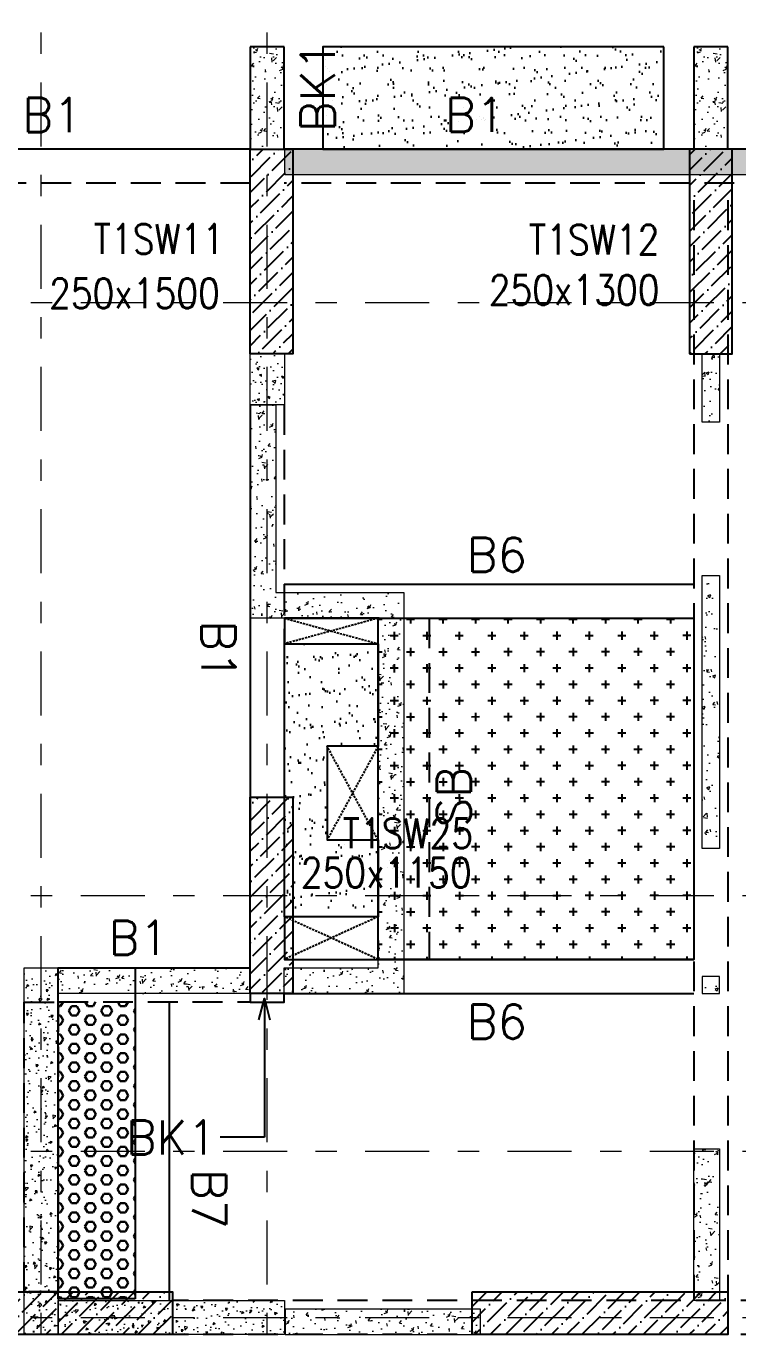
# Model space of a CAD drawing. Header units: millimetres. Extents: x 1078357 to 1340092, y -4684019 to -4550360.
# Drawn here: x 1138463 to 1142633, y -4580680 to -4572991 of the extents above; entities that cross this region are included whole.
import ezdxf

# ---------------------------------------------------------------- set-up
doc = ezdxf.new("R2010")
doc.units = ezdxf.units.MM
for name, pattern in [('CONTINOUS', [0]), ('DGN STYLE 7', [8.34, 3.75, -1.67, 1.25, -1.67]), ('HIDDEN', [0.375, 0.25, -0.125]), ('New Retail block$0$CONTINOUS', [0])]:
    doc.linetypes.add(name, pattern=pattern)
doc.layers.get('0').update_dxf_attribs({"lineweight": 0})
for name, color, linetype in [('DROP SLAB', 8, 'Continuous'), ('S-BEAM', 3, 'Continuous'), ('S-BEAM-IDEN', 6, 'Continuous'), ('S-COL_STOP', 12, 'Continuous'), ('S-CUTOUT', 8, 'Continuous'), ('S-SLAB-PROJECTION', 2, 'New Retail block$0$CONTINOUS'), ('S-SLAB-STOP', 8, 'New Retail block$0$CONTINOUS')]:
    doc.layers.add(name, color=color, linetype=linetype)
for name, color, linetype, lineweight in [('GRID LINE', 8, 'Continuous', 0), ('HATCH', 8, 'Continuous', 30), ('S-COL-IDEN', 30, 'Continuous', 25), ('S-NON STR RCC WALL', 8, 'Continuous', 0)]:
    doc.layers.add(name, color=color, linetype=linetype, lineweight=lineweight)
doc.styles.add('Roman', font='romans')
doc.styles.add('ROMANS', font='romans.shx', dxfattribs={"width": 0.85})
doc.dimstyles.new('HARESH', dxfattribs={"dimtxt": 150, "dimasz": 75, "dimexe": 0, "dimexo": 0, "dimgap": 25, "dimtad": 1, "dimdec": 0, "dimdsep": 46, "dimtxsty": 'Roman', "dimblk": 'OBLIQUE', "dimcen": 225, "dimdle": 25, "dimclrd": 2, "dimclre": 2, "dimclrt": 7, "dimadec": 8, "dimazin": 1, "dimtfac": 1, "dimtdec": 0, "dimtmove": 0, "dimatfit": 0, "dimfxl": 1, "dimlwd": -1, "dimlwe": -1, "dimarcsym": 0})
pattern_1 = [(50, (-5225719.91, 23613938.34), (182.184669, -15.93908554), [19.05, -209.55]), (355, (-5225719.9, 23613938.34), (-35.2434214, 191.0568452), [15.24, -167.6405842]), (100.4514447, (-5225704.73, 23613937.02), (146.9412471, 175.1177519), [16.1900088, -178.0902446]), (46.1842, (-5225719.9, 23613989.14), (271.0790409, -42.042328), [28.575, -314.325]), (96.6355576, (-5225697.32, 23613985.64), (237.404134, 247.4261246), [24.2850231, -267.1356082]), (351.1841512, (-5225719.9, 23613989.14), (237.404134, 247.4261246), [22.859967, -251.459732]), (21, (-5225694.51, 23613976.44), (151.6143913, -102.2651982), [19.05, -209.55]), (326, (-5225694.5, 23613976.44), (61.8020283, 184.1879661), [15.24, -167.64]), (71.451445, (-5225681.87, 23613967.92), (213.4164193, 81.9227689), [16.1900088, -178.0899376]), (37.5, (-5225719.91, 23613938.345), (3.08860325, 84.55503887), [0, -165.608, 0, -170.18, 0, -168.275]), (7.5, (-5225719.91, 23613938.345), (66.8196625, 100.18057482), [0, -97.028, 0, -161.798, 0, -64.135]), (327.5, (-5225776.55, 23613938.345), (135.59059517, -5.728744), [0, -63.5, 0, -198.12, 0, -262.89]), (317.5, (-5225801.95, 23613938.34), (148.1291814, 25.42649103), [0, -82.55, 0, -131.572, 0, -186.69])]
pattern_2 = [(45, (2292446.56, -9444012.59), (33.67596045, 123.4785217), [158.75, -31.75, 0, -31.75])]
pattern_3 = [(45, (2236684.96, -9406181.02), (33.67596045, 123.4785217), [158.75, -31.75, 0, -31.75])]

# ---------------------------------------------------------------- blocks, each defined once
blk = doc.blocks.new('_Oblique')
at = {"color": 0, "linetype": 'ByBlock', "lineweight": -2}
blk.add_line((-0.5, -0.5), (0.5, 0.5), dxfattribs=at)

msp = doc.modelspace()

# ---------------------------------------------------------------- hatches: boundary and pattern name
at = {"layer": 'DROP SLAB'}
h = msp.add_hatch(dxfattribs=at)
h.set_pattern_fill('CROSS', color=8, scale=15, angle=179.96921)
h.set_pattern_definition([(180.03079016, (-2150741.29, 9463994.93), (-95.1987999, -95.3011726), [47.625, -142.875]), (270.03079016, (-2150765.12, 9464018.725), (95.3011726, -95.1987999), [47.625, -142.875])])
h.paths.add_polyline_path([(1140525.4, -4576461.7), (1142375.4, -4576461.7), (1142375.4, -4578461.5), (1140525.4, -4578461.5)])
at = {"layer": 'HATCH'}
h = msp.add_hatch(dxfattribs=at)
h.set_pattern_fill('AR-SAND', color=8, scale=3, angle=179.97015)
h.set_pattern_definition([(37.4701541, (-1739608.12, 9413858.76), (-4.7236114, 146.8264517), [0, -115.824, 0, -129.54, 0, -123.825]), (7.4701541, (-1739608.12, 9413858.76), (134.9689868, 214.9772528), [0, -62.484, 0, -104.394, 0, -40.005]), (327.4701541, (-1739701.84, 9413858.81), (237.2979035, 0.3075449), [0, -38.1, 0, -137.16, 0, -179.07]), (317.4701541, (-1739701.84, 9413858.81), (229.1017424, 66.759465), [0, -19.05, 0, -89.916, 0, -102.87])])
h.paths.add_polyline_path([(1142200.4, -4573111.5), (1140200.4, -4573111.5), (1140200.4, -4573711.5), (1142200.4, -4573711.5)])
h = msp.add_hatch(dxfattribs=at)
h.set_pattern_fill('AR-SAND', color=8, scale=3, angle=179.97015)
h.set_pattern_definition([(37.47015413, (-3894907.39, 18781897.06), (-4.72361136, 146.8264517), [0, -115.824, 0, -129.54, 0, -123.825]), (7.4701541, (-3894907.39, 18781897.06), (134.9689868, 214.9772528), [0, -62.484, 0, -104.394, 0, -40.005]), (327.4701541, (-3895001.11, 18781897.11), (237.2979035, 0.3075449), [0, -38.1, 0, -137.16, 0, -179.07]), (317.4701541, (-3895001.11, 18781897.11), (229.1017424, 66.759465), [0, -19.05, 0, -89.916, 0, -102.87])])
h.paths.add_polyline_path([(1139975.6, -4576611.6), (1140525.6, -4576611.6), (1140525.6, -4577211.6), (1140225.6, -4577211.6), (1140225.6, -4577761.6), (1140525.6, -4577761.5), (1140525.6, -4578211.6), (1139975.6, -4578211.6)])
at = {"layer": 'HATCH', "ltscale": 1000}
h = msp.add_hatch(dxfattribs=at)
h.set_pattern_fill('HEX', color=8, scale=10, angle=180)
h.set_pattern_definition([(180, (1116375.597, -4391706.48), (-7e-15, -54.992613), [31.75, -63.5]), (300, (1116375.597, -4391706.48), (47.625, 27.496307), [31.75, -63.5]), (240, (1116343.847, -4391706.48), (47.625, -27.496307), [31.75, -63.5])])
h.paths.add_polyline_path([(1138651, -4580450.9), (1139101, -4580450.9), (1139100.3, -4578711.4), (1138650.3, -4578711.4)])
at = {"layer": 'S-COL_STOP', "lineweight": 25}
h = msp.add_hatch(dxfattribs=at)
h.set_pattern_fill('ANSI36', color=8, scale=20)
h.set_pattern_definition(pattern_3)
h.paths.add_polyline_path([(1139775.6, -4574911.5), (1140025.6, -4574911.5), (1140025.6, -4573711.5), (1139775.6, -4573711.5)])
h = msp.add_hatch(dxfattribs=at)
h.set_pattern_fill('ANSI36', color=8, scale=20)
h.set_pattern_definition(pattern_2)
h.paths.add_polyline_path([(1142350.6, -4574911.6), (1142600.6, -4574911.6), (1142600.6, -4573711.7), (1142350.6, -4573711.7)])
h = msp.add_hatch(dxfattribs=at)
h.set_pattern_fill('ANSI36', color=8, scale=20)
h.set_pattern_definition(pattern_3)
h.paths.add_polyline_path([(1139775.6, -4577511.6), (1140025.6, -4577511.6), (1140025.6, -4578661.6), (1139775.6, -4578661.6)])
h = msp.add_hatch(dxfattribs=at)
h.set_pattern_fill('ANSI36', color=8, scale=20)
h.set_pattern_definition(pattern_2)
h.paths.add_polyline_path([(1137819.2, -4580411.5), (1139319.2, -4580411.5), (1139319.2, -4580661.5), (1137819.2, -4580661.5)])
h = msp.add_hatch(dxfattribs=at)
h.set_pattern_fill('ANSI36', color=8, scale=20)
h.set_pattern_definition(pattern_2)
h.paths.add_polyline_path([(1141075.6, -4580411.5), (1142575.6, -4580411.5), (1142575.6, -4580661.5), (1141075.6, -4580661.5)])
at = {"layer": 'S-NON STR RCC WALL'}
h = msp.add_hatch(dxfattribs=at)
h.set_pattern_fill('AR-CONC', color=256, angle=180)
h.set_pattern_definition([(50, (-7394069.34, 32981976.72), (182.184669, -15.93908554), [19.05, -209.55]), (355, (-7394069.34, 32981976.72), (-35.2434214, 191.0568452), [15.24, -167.6405842]), (100.4514447, (-7394054.16, 32981975.39), (146.9412471, 175.1177519), [16.1900088, -178.0902446]), (46.1842, (-7394069.34, 32982027.52), (271.0790409, -42.0423279), [28.575, -314.325]), (96.6355576, (-7394046.75, 32982024.02), (237.404134, 247.4261246), [24.2850231, -267.1356082]), (351.1841512, (-7394069.34, 32982027.52), (237.404134, 247.4261246), [22.859967, -251.459732]), (21, (-7394043.94, 32982014.82), (151.61439127, -102.2651982), [19.05, -209.55]), (326, (-7394043.94, 32982014.82), (61.80202835, 184.1879661), [15.24, -167.64]), (71.451445, (-7394031.3, 32982006.3), (213.4164193, 81.9227689), [16.1900088, -178.0899376]), (37.5, (-7394069.34, 32981976.72), (3.08860325, 84.55503887), [0, -165.608, 0, -170.18, 0, -168.275]), (7.5, (-7394069.34, 32981976.72), (66.8196625, 100.18057482), [0, -97.028, 0, -161.798, 0, -64.135]), (327.5, (-7394125.98, 32981976.72), (135.59059517, -5.72874399), [0, -63.5, 0, -198.12, 0, -262.89]), (317.5, (-7394151.38, 32981976.72), (148.1291814, 25.42649103), [0, -82.55, 0, -131.572, 0, -186.69])])
h.paths.add_polyline_path([(1139975.4, -4573711.5), (1139975.4, -4573111.5), (1139775.4, -4573111.5), (1139775.4, -4573711.5), (1139975.4, -4573711.5)], is_closed=False)
h = msp.add_hatch(dxfattribs=at)
h.set_pattern_fill('AR-CONC', color=256, angle=180)
h.set_pattern_definition([(50, (-7391469.34, 32981976.72), (182.184669, -15.93908554), [19.05, -209.55]), (355, (-7391469.34, 32981976.72), (-35.2434214, 191.0568452), [15.24, -167.6405842]), (100.4514447, (-7391454.16, 32981975.4), (146.9412471, 175.1177519), [16.1900088, -178.0902446]), (46.1842, (-7391469.34, 32982027.52), (271.0790409, -42.0423279), [28.575, -314.325]), (96.6355576, (-7391446.75, 32982024.02), (237.404134, 247.4261246), [24.2850231, -267.1356082]), (351.1841512, (-7391469.34, 32982027.52), (237.404134, 247.4261246), [22.859967, -251.459732]), (21, (-7391443.94, 32982014.82), (151.61439127, -102.2651982), [19.05, -209.55]), (326, (-7391443.94, 32982014.82), (61.80202835, 184.1879661), [15.24, -167.64]), (71.451445, (-7391431.3, 32982006.3), (213.4164193, 81.9227689), [16.1900088, -178.0899376]), (37.5, (-7391469.34, 32981976.724), (3.08860325, 84.55503887), [0, -165.608, 0, -170.18, 0, -168.275]), (7.5, (-7391469.34, 32981976.72), (66.8196625, 100.18057482), [0, -97.028, 0, -161.798, 0, -64.135]), (327.5, (-7391525.98, 32981976.724), (135.59059517, -5.72874399), [0, -63.5, 0, -198.12, 0, -262.89]), (317.5, (-7391551.38, 32981976.72), (148.1291814, 25.42649103), [0, -82.55, 0, -131.572, 0, -186.69])])
h.paths.add_polyline_path([(1142575.4, -4573711.5), (1142575.4, -4573111.5), (1142375.4, -4573111.5), (1142375.4, -4573711.5), (1142575.4, -4573711.5)], is_closed=False)
h = msp.add_hatch(dxfattribs=at)
h.set_pattern_fill('AR-CONC', color=256, angle=180)
h.set_pattern_definition([(50, (-6322944.62, 28297957.53), (182.184669, -15.93908554), [19.05, -209.55]), (355, (-6322944.62, 28297957.53), (-35.2434214, 191.0568452), [15.24, -167.6405842]), (100.4514447, (-6322929.44, 28297956.2), (146.9412471, 175.1177519), [16.1900088, -178.0902446]), (46.1842, (-6322944.62, 28298008.33), (271.0790409, -42.042328), [28.575, -314.325]), (96.6355576, (-6322922.03, 28298004.83), (237.404134, 247.4261246), [24.2850231, -267.1356082]), (351.1841512, (-6322944.62, 28298008.33), (237.404134, 247.4261246), [22.859967, -251.459732]), (21, (-6322919.22, 28297995.63), (151.6143913, -102.2651982), [19.05, -209.55]), (326, (-6322919.22, 28297995.63), (61.8020283, 184.1879661), [15.24, -167.64]), (71.451445, (-6322906.59, 28297987.11), (213.4164193, 81.9227689), [16.1900088, -178.0899376]), (37.5, (-6322944.623, 28297957.53), (3.08860325, 84.55503887), [0, -165.608, 0, -170.18, 0, -168.275]), (7.5, (-6322944.62, 28297957.53), (66.8196625, 100.18057482), [0, -97.028, 0, -161.798, 0, -64.135]), (327.5, (-6323001.265, 28297957.53), (135.59059517, -5.72874399), [0, -63.5, 0, -198.12, 0, -262.89]), (317.5, (-6323026.67, 28297957.53), (148.1291814, 25.42649103), [0, -82.55, 0, -131.572, 0, -186.69])])
h.paths.add_polyline_path([(1139978.4, -4573711.5), (1144975.4, -4573711.5), (1144975.4, -4573861.5), (1139978.4, -4573861.5)])
h = msp.add_hatch(dxfattribs=at)
h.set_pattern_fill('AR-CONC', color=8, scale=20, angle=90)
h.set_pattern_definition([(140, (-2068224.5, -7113656.03), (12.550427, 143.4520365), [15, -165]), (85, (-2068224.5, -7113656.03), (-150.438427, -27.7502667), [12, -132]), (190.4514445, (-2068223.45, -7113644.08), (-137.887998, 115.7017693), [12.7480384, -140.2284224]), (136.1842, (-2068264.5, -7113656.03), (33.103856, 213.448266), [22.5, -247.5]), (186.6356355, (-2068261.74, -7113638.24), (-194.82372, 186.932389), [19.122068, -210.342752]), (81.184164, (-2068264.5, -7113656.03), (-194.82372, 186.932389), [18, -198]), (111, (-2068254.5, -7113636.03), (80.523778, 119.3814104), [15, -165]), (56, (-2068254.5, -7113636.03), (-145.030009, 48.6630664), [12, -132]), (161.4514447, (-2068247.79, -7113626.08), (-64.5062306, 168.0444753), [12.748038, -140.2284224]), (127.5, (-2068224.5, -7113656.03), (-66.57877077, 2.43197106), [0, -130.4, 0, -134, 0, -132.5]), (97.5, (-2068224.5, -7113656.03), (-78.8823424, 52.6139075), [0, -76.4, 0, -127.4, 0, -50.5]), (57.5, (-2068224.5, -7113700.63), (4.51097435, 106.7644872), [0, -50, 0, -156, 0, -207]), (47.5, (-2068224.5, -7113720.63), (-20.0209965, 116.6372339), [0, -65, 0, -103.6, 0, -147])])
h.paths.add_polyline_path([(1139975.5, -4574911.5), (1139975.5, -4575211.5), (1139775.6, -4575211.5), (1139775.6, -4574911.5)])
h = msp.add_hatch(dxfattribs=at)
h.set_pattern_fill('AR-CONC', color=256, angle=180)
h.set_pattern_definition([(50, (1142488.83, -4390341.82), (182.18467, -15.93909), [19.05, -209.55]), (355, (1142488.83, -4390341.82), (-35.24342, 191.05685), [15.24, -167.64058]), (100.45144, (1142504.01, -4390343.14), (146.94125, 175.11775), [16.19, -178.09024]), (46.1842, (1142488.83, -4390291.02), (271.07904, -42.04233), [28.575, -314.325]), (96.63556, (1142511.42, -4390294.52), (237.40413, 247.42612), [24.28502, -267.1356]), (351.18415, (1142488.83, -4390291.02), (237.40413, 247.42612), [22.85997, -251.45973]), (21, (1142514.23, -4390303.72), (151.61439, -102.2652), [19.05, -209.55]), (326, (1142514.23, -4390303.72), (61.80203, 184.18797), [15.24, -167.64]), (71.45144, (1142526.86, -4390312.24), (213.41642, 81.92277), [16.19, -178.08994]), (37.5, (1142488.83, -4390341.815), (3.088603, 84.55504), [0, -165.608, 0, -170.18, 0, -168.275]), (7.5, (1142488.83, -4390341.815), (66.819663, 100.180575), [0, -97.028, 0, -161.798, 0, -64.135]), (327.5, (1142432.19, -4390341.815), (135.590595, -5.728744), [0, -63.5, 0, -198.12, 0, -262.89]), (317.5, (1142406.79, -4390341.82), (148.12918, 25.42649), [0, -82.55, 0, -131.572, 0, -186.69])])
h.paths.add_polyline_path([(1142425.4, -4574911.5), (1142525.4, -4574911.5), (1142525.4, -4575311.5), (1142425.4, -4575311.5)])
h = msp.add_hatch(dxfattribs=at)
h.set_pattern_fill('AR-CONC', color=256, angle=180)
h.set_pattern_definition(pattern_1)
h.paths.add_polyline_path([(1140675.4, -4576311.5), (1140675.4, -4578661.5), (1139975.4, -4578661.5), (1139975.4, -4578511.5), (1140525.4, -4578511.5), (1140525.4, -4576461.5), (1139775.4, -4576461.5), (1139775.4, -4575211.4), (1139925.4, -4575211.4), (1139925.4, -4576311.5)])
h = msp.add_hatch(dxfattribs=at)
h.set_pattern_fill('AR-CONC', color=256, angle=180)
h.set_pattern_definition([(50, (2239713.54, -9074361), (182.184669, -15.9390855), [19.05, -209.55]), (355, (2239713.54, -9074361), (-35.2434214, 191.056845), [15.24, -167.640584]), (100.4514447, (2239728.73, -9074362.33), (146.941247, 175.117752), [16.190009, -178.0902446]), (46.1842, (2239713.54, -9074310.2), (271.079041, -42.042328), [28.575, -314.325]), (96.6355576, (2239736.13, -9074313.7), (237.404134, 247.426125), [24.285023, -267.135608]), (351.184151, (2239713.54, -9074310.2), (237.404134, 247.426125), [22.859967, -251.459732]), (21, (2239738.94, -9074322.9), (151.6143913, -102.265198), [19.05, -209.55]), (326, (2239738.94, -9074322.9), (61.802028, 184.187966), [15.24, -167.64]), (71.451445, (2239751.58, -9074331.42), (213.416419, 81.922769), [16.190009, -178.0899376]), (37.5, (2239713.544, -9074361), (3.08860325, 84.5550389), [0, -165.608, 0, -170.18, 0, -168.275]), (7.5, (2239713.54, -9074361), (66.8196625, 100.1805748), [0, -97.028, 0, -161.798, 0, -64.135]), (327.5, (2239656.9, -9074361), (135.5905952, -5.728744), [0, -63.5, 0, -198.12, 0, -262.89]), (317.5, (2239631.5, -9074361), (148.1291814, 25.426491), [0, -82.55, 0, -131.572, 0, -186.69])])
h.paths.add_polyline_path([(1142425.4, -4576211.5), (1142525.4, -4576211.5), (1142525.4, -4577811.5), (1142425.4, -4577811.5)])
h = msp.add_hatch(dxfattribs=at)
h.set_pattern_fill('AR-CONC', color=8, scale=20, angle=180)
h.set_pattern_definition([(230, (3675870.12, -7788661.53), (-143.4520365, 12.550427), [15, -165]), (175, (3675870.12, -7788661.53), (27.7502667, -150.438427), [12, -132]), (280.4514445, (3675858.16, -7788660.48), (-115.7017693, -137.887998), [12.7480384, -140.2284224]), (226.1842, (3675870.12, -7788701.53), (-213.448266, 33.103856), [22.5, -247.5]), (276.6356355, (3675852.33, -7788698.77), (-186.932389, -194.82372), [19.122068, -210.342752]), (171.184164, (3675870.12, -7788701.53), (-186.932389, -194.82372), [18, -198]), (201, (3675850.12, -7788691.53), (-119.3814104, 80.523778), [15, -165]), (146, (3675850.12, -7788691.53), (-48.6630664, -145.030009), [12, -132]), (251.4514447, (3675840.17, -7788684.82), (-168.0444753, -64.5062306), [12.748038, -140.2284224]), (217.5, (3675870.12, -7788661.53), (-2.43197106, -66.57877077), [0, -130.4, 0, -134, 0, -132.5]), (187.5, (3675870.12, -7788661.53), (-52.6139075, -78.8823424), [0, -76.4, 0, -127.4, 0, -50.5]), (147.5, (3675914.72, -7788661.53), (-106.7644872, 4.51097435), [0, -50, 0, -156, 0, -207]), (137.5, (3675934.72, -7788661.53), (-116.6372339, -20.0209965), [0, -65, 0, -103.6, 0, -147])])
h.paths.add_polyline_path([(1138450.6, -4578511.5), (1138650.6, -4578511.5), (1138650.6, -4580661.5), (1138450.6, -4580661.5)])
h = msp.add_hatch(dxfattribs=at)
h.set_pattern_fill('AR-CONC', color=256, angle=180)
h.set_pattern_definition(pattern_1)
h.paths.add_polyline_path([(1138650.4, -4578511.5), (1139775.4, -4578511.5), (1139775.4, -4578661.5), (1138650.4, -4578661.5)])
h = msp.add_hatch(dxfattribs=at)
h.set_pattern_fill('AR-CONC', color=256, angle=180)
h.set_pattern_definition([(50, (2239700.33, -9075725.67), (182.184669, -15.9390855), [19.05, -209.55]), (355, (2239700.33, -9075725.67), (-35.2434214, 191.056845), [15.24, -167.640584]), (100.4514447, (2239715.51, -9075727), (146.941247, 175.117752), [16.190009, -178.0902446]), (46.1842, (2239700.33, -9075674.87), (271.079041, -42.042328), [28.575, -314.325]), (96.6355576, (2239722.92, -9075678.37), (237.404134, 247.426125), [24.285023, -267.135608]), (351.184151, (2239700.33, -9075674.87), (237.404134, 247.426125), [22.859967, -251.459732]), (21, (2239725.73, -9075687.57), (151.6143913, -102.265198), [19.05, -209.55]), (326, (2239725.73, -9075687.57), (61.802028, 184.187966), [15.24, -167.64]), (71.451445, (2239738.36, -9075696.09), (213.416419, 81.922769), [16.190009, -178.0899376]), (37.5, (2239700.33, -9075725.67), (3.08860325, 84.5550389), [0, -165.608, 0, -170.18, 0, -168.275]), (7.5, (2239700.33, -9075725.67), (66.8196625, 100.1805748), [0, -97.028, 0, -161.798, 0, -64.135]), (327.5, (2239643.69, -9075725.67), (135.5905952, -5.728744), [0, -63.5, 0, -198.12, 0, -262.89]), (317.5, (2239618.29, -9075725.67), (148.1291814, 25.426491), [0, -82.55, 0, -131.572, 0, -186.69])])
h.paths.add_polyline_path([(1142425.4, -4578661.5), (1142525.4, -4578661.5), (1142525.4, -4578561.5), (1142425.4, -4578561.5)])
h = msp.add_hatch(dxfattribs=at)
h.set_pattern_fill('AR-CONC', color=256, angle=180)
h.set_pattern_definition([(50, (-6309159.38, 28297957.52), (182.184669, -15.93908554), [19.05, -209.55]), (355, (-6309159.38, 28297957.52), (-35.2434214, 191.0568452), [15.24, -167.6405842]), (100.4514447, (-6309144.2, 28297956.2), (146.9412471, 175.1177519), [16.1900088, -178.0902446]), (46.1842, (-6309159.38, 28298008.32), (271.0790409, -42.042328), [28.575, -314.325]), (96.6355576, (-6309136.79, 28298004.82), (237.404134, 247.4261246), [24.2850231, -267.1356082]), (351.1841512, (-6309159.38, 28298008.32), (237.404134, 247.4261246), [22.859967, -251.459732]), (21, (-6309133.98, 28297995.62), (151.6143913, -102.2651982), [19.05, -209.55]), (326, (-6309133.98, 28297995.62), (61.8020283, 184.1879661), [15.24, -167.64]), (71.451445, (-6309121.34, 28297987.1), (213.4164193, 81.9227689), [16.1900088, -178.0899376]), (37.5, (-6309159.376, 28297957.525), (3.08860325, 84.55503887), [0, -165.608, 0, -170.18, 0, -168.275]), (7.5, (-6309159.38, 28297957.525), (66.8196625, 100.18057482), [0, -97.028, 0, -161.798, 0, -64.135]), (327.5, (-6309216.02, 28297957.525), (135.59059517, -5.72874399), [0, -63.5, 0, -198.12, 0, -262.89]), (317.5, (-6309241.42, 28297957.52), (148.1291814, 25.42649103), [0, -82.55, 0, -131.572, 0, -186.69])])
h.paths.add_polyline_path([(1142375.4, -4579571.5), (1142525.4, -4579571.5), (1142525.4, -4580461.4), (1142375.4, -4580461.4)])
h = msp.add_hatch(dxfattribs=at)
h.set_pattern_fill('AR-CONC', color=8, scale=20, angle=180)
h.set_pattern_definition([(230, (3675870.12, -7788661.53), (-143.4520365, 12.550427), [15, -165]), (175, (3675870.12, -7788661.53), (27.7502667, -150.438427), [12, -132]), (280.4514445, (3675858.16, -7788660.48), (-115.7017693, -137.887998), [12.7480384, -140.2284224]), (226.1842, (3675870.12, -7788701.53), (-213.448266, 33.103856), [22.5, -247.5]), (276.6356355, (3675852.33, -7788698.77), (-186.932389, -194.82372), [19.122068, -210.342752]), (171.184164, (3675870.12, -7788701.53), (-186.932389, -194.82372), [18, -198]), (201, (3675850.12, -7788691.53), (-119.3814104, 80.523778), [15, -165]), (146, (3675850.12, -7788691.53), (-48.6630664, -145.030009), [12, -132]), (251.4514447, (3675840.17, -7788684.82), (-168.0444753, -64.5062306), [12.748038, -140.2284224]), (217.5, (3675870.12, -7788661.53), (-2.43197106, -66.57877077), [0, -130.4, 0, -134, 0, -132.5]), (187.5, (3675870.12, -7788661.53), (-52.6139075, -78.8823424), [0, -76.4, 0, -127.4, 0, -50.5]), (147.5, (3675914.72, -7788661.53), (-106.7644872, 4.51097435), [0, -50, 0, -156, 0, -207]), (137.5, (3675934.72, -7788661.53), (-116.6372339, -20.0209965), [0, -65, 0, -103.6, 0, -147])])
h.paths.add_polyline_path([(1138650.6, -4580461.5), (1139975.6, -4580461.5), (1139975.6, -4580661.5), (1138650.6, -4580661.5)])
h = msp.add_hatch(dxfattribs=at)
h.set_pattern_fill('AR-CONC', color=256)
h.set_pattern_definition(pattern_1)
h.paths.add_polyline_path([(1141125.4, -4580511.5), (1139980.9, -4580511.5), (1139980.9, -4580661.5), (1141125.4, -4580661.5)])

# ---------------------------------------------------------------- linework, layer by layer
at = {"layer": 'GRID LINE', "linetype": 'DGN STYLE 7', "ltscale": 100, "elevation": 0}
for points in [[(1138550.4, -4592877.8), (1138550.4, -4570606.9)], [(1139875.4, -4592877.8), (1139875.4, -4570606.9)], [(1111260.2, -4574611.5), (1206623.6, -4574611.5)], [(1111260.2, -4578086.5), (1206623.6, -4578086.5)], [(1111260.2, -4579586.5), (1206623.6, -4579586.5)], [(1111260.2, -4580561.5), (1206623.6, -4580561.5)]]:
    msp.add_lwpolyline(points, dxfattribs=at)
at = {"layer": 'S-BEAM', "linetype": 'CONTINOUS', "ltscale": 700}
for p, q in [((1139975.4, -4573111.5, 0), (1139775.4, -4573111.5, 0)), ((1139775.4, -4573111.5, 0), (1139775.4, -4573711.5, 0)), ((1139975.4, -4573711.5, 0), (1139975.4, -4573111.5, 0)), ((1142575.4, -4573111.5, 0), (1142375.4, -4573111.5, 0)), ((1142375.4, -4573111.5, 0), (1142375.4, -4573711.5, 0)), ((1142575.4, -4573711.5, 0), (1142575.4, -4573111.5, 0)), ((1139775.6, -4573711.5, 0), (1137326, -4573711.5, -50)), ((1144975.4, -4573711.5, 0), (1139975.4, -4573711.5, 0)), ((1139775.4, -4575211.4, 0), (1139775.4, -4577711.5, 0)), ((1138650.6, -4578511.5, 0), (1139775.6, -4578511.5, 0))]:
    msp.add_line(p, q, dxfattribs=at)
at = {"layer": 'S-BEAM', "linetype": 'HIDDEN', "ltscale": 700}
for p, q in [((1139775.6, -4573911.5, 0), (1137326, -4573911.5, -50)), ((1144975.4, -4573911.5, 0), (1139975.4, -4573911.5, 0)), ((1142375.4, -4574011.5, 0), (1142375.4, -4580461.4, 0)), ((1142575.4, -4574011.5, 0), (1142575.4, -4580461.4, 0)), ((1139975.4, -4575211.4, 0), (1139975.4, -4577711.5, 0)), ((1140524.2, -4576462, 0), (1140524.2, -4578461.8, 0)), ((1140824.2, -4576462, 0), (1140824.2, -4578461.8, 0)), ((1138650.6, -4578711.5, 0), (1139775.4, -4578711.5, 0)), ((1150175.4, -4580461.4, 0), (1139319.2, -4580461.4, 0)), ((1150175.4, -4580661.4, 0), (1139319.2, -4580661.4, 0))]:
    msp.add_line(p, q, dxfattribs=at)
at = {"layer": 'S-BEAM', "ltscale": 700}
for p, q in [((1139975.4, -4576261.7, 0), (1142375.4, -4576261.7, 0)), ((1139975.6, -4578661.5, 0), (1142375.4, -4578661.5, 0)), ((1139300.6, -4578711.5, 0), (1139300.5, -4580461.5, 0))]:
    msp.add_line(p, q, dxfattribs=at)
at = {"layer": 'S-BEAM', "linetype": 'Continuous', "ltscale": 700}
for p, q in [((1139975.4, -4576461.7, 0), (1142375.4, -4576461.7, 0)), ((1139975.6, -4578461.5, 0), (1142375.4, -4578461.5, 0)), ((1139100.6, -4578711.5, 0), (1139100.5, -4580450.9, 0))]:
    msp.add_line(p, q, dxfattribs=at)
at = {"layer": 'S-BEAM', "linetype": 'Continuous', "ltscale": 700, "elevation": 0}
msp.add_lwpolyline([(1139975.4, -4578661.5), (1139775.4, -4578661.5), (1139775.4, -4578711.7), (1139975.4, -4578711.7)], close=True, dxfattribs=at)
at = {"layer": 'S-BEAM', "linetype": 'HIDDEN', "ltscale": 700, "elevation": 0}
msp.add_lwpolyline([(1138450.5, -4578711.7), (1138650.5, -4578711.7), (1138650.5, -4580411.5), (1138450.5, -4580411.5)], close=True, dxfattribs=at)
at = {"layer": 'S-COL_STOP', "lineweight": 25, "elevation": 0}
for points in [[(1139775.6, -4573711.5), (1140025.6, -4573711.5), (1140025.6, -4574911.5), (1139775.6, -4574911.5)], [(1142350.6, -4574911.6), (1142600.6, -4574911.6), (1142600.6, -4573711.5), (1142350.6, -4573711.5)], [(1139775.6, -4577511.6), (1140025.6, -4577511.6), (1140025.6, -4578661.6), (1139775.6, -4578661.6)], [(1137819.2, -4580411.5), (1139319.2, -4580411.5), (1139319.2, -4580661.5), (1137819.2, -4580661.5)], [(1141075.6, -4580411.5), (1142575.6, -4580411.5), (1142575.6, -4580661.5), (1141075.6, -4580661.5)]]:
    msp.add_lwpolyline(points, close=True, dxfattribs=at)
at = {"layer": 'S-CUTOUT', "linetype": 'HIDDEN', "ltscale": 50}
for p, q in [((1139975.6, -4576461.6, 0), (1140525.6, -4576611.6, 0)), ((1140524.8, -4576461.8, 0), (1139975.6, -4576611.6, 0)), ((1140525.6, -4577211.6, 0), (1140225.6, -4577761.6, 0)), ((1140525.6, -4577761.6, 0), (1140225.6, -4577211.6, 0)), ((1140525.6, -4578461.6, 0), (1139975.6, -4578211.6, 0)), ((1140525.6, -4578211.6, 0), (1139975.8, -4578461.6, 0))]:
    msp.add_line(p, q, dxfattribs=at)
at = {"layer": 'S-CUTOUT', "linetype": 'CONTINOUS', "ltscale": 500, "elevation": 0}
for points in [[(1140525.6, -4576461.8), (1139975.6, -4576461.8), (1139975.6, -4576611.6), (1140525.6, -4576611.6)], [(1140525.6, -4577211.6), (1140225.6, -4577211.6), (1140225.6, -4577761.6), (1140525.6, -4577761.6)], [(1140525.6, -4578211.6), (1139975.8, -4578211.6), (1139975.8, -4578461.6), (1140525.6, -4578461.6)]]:
    msp.add_lwpolyline(points, close=True, dxfattribs=at)
at = {"layer": 'S-NON STR RCC WALL', "elevation": 0}
for points in [[(1139978.4, -4573711.5), (1144975.4, -4573711.5), (1144975.4, -4573861.5), (1139978.4, -4573861.5)], [(1139975.5, -4574911.5), (1139975.5, -4575211.5), (1139775.6, -4575211.5), (1139775.6, -4574911.5)], [(1142425.4, -4574911.5), (1142525.4, -4574911.5), (1142525.4, -4575311.5), (1142425.4, -4575311.5)], [(1140675.4, -4576311.5), (1140675.4, -4578661.5), (1139975.4, -4578661.5), (1139975.4, -4578511.5), (1140525.4, -4578511.5), (1140525.4, -4576461.5), (1139775.4, -4576461.5), (1139775.4, -4575211.4), (1139925.4, -4575211.4), (1139925.4, -4576311.5)], [(1138450.6, -4578511.5), (1138650.6, -4578511.5), (1138650.6, -4580661.5), (1138450.6, -4580661.5)], [(1138650.4, -4578511.5), (1139775.4, -4578511.5), (1139775.4, -4578661.5), (1138650.4, -4578661.5)], [(1138650.6, -4580461.5), (1139975.6, -4580461.5), (1139975.6, -4580661.5), (1138650.6, -4580661.5)]]:
    msp.add_lwpolyline(points, close=True, dxfattribs=at)
at = {"layer": 'S-NON STR RCC WALL', "ltscale": 700, "elevation": 0}
for points in [[(1142425.4, -4576211.5), (1142525.4, -4576211.5), (1142525.4, -4577811.5), (1142425.4, -4577811.5)], [(1142425.4, -4578661.5), (1142525.4, -4578661.5), (1142525.4, -4578561.5), (1142425.4, -4578561.5)], [(1142375.4, -4579571.5), (1142525.4, -4579571.5), (1142525.4, -4580461.4), (1142375.4, -4580461.4)], [(1141125.4, -4580511.5), (1139980.9, -4580511.5), (1139980.9, -4580661.5), (1141125.4, -4580661.5)]]:
    msp.add_lwpolyline(points, close=True, dxfattribs=at)
at = {"layer": 'S-SLAB-PROJECTION', "elevation": 0}
msp.add_lwpolyline([(1142200.4, -4573111.5), (1140200.4, -4573111.5), (1140200.4, -4573711.5), (1142200.4, -4573711.5)], close=True, dxfattribs=at)
at = {"layer": 'S-SLAB-STOP', "linetype": 'CONTINOUS', "ltscale": 500, "elevation": 0}
msp.add_lwpolyline([(1140525.4, -4576461.7), (1142375.4, -4576461.7), (1142375.4, -4578461.5), (1140525.4, -4578461.5)], close=True, dxfattribs=at)
at = {"layer": 'S-SLAB-STOP', "color": 8, "ltscale": 1000, "elevation": 0}
msp.add_lwpolyline([(1139975.6, -4576611.6), (1140525.6, -4576611.6), (1140525.6, -4577211.6), (1140225.6, -4577211.6), (1140225.6, -4577761.6), (1140525.6, -4577761.5), (1140525.6, -4578211.6), (1139975.6, -4578211.6), (1139975.6, -4576611.6)], dxfattribs=at)
msp.add_lwpolyline([(1139100.8, -4580450.9), (1138650.6, -4580450.9), (1138650.6, -4578511.5), (1139100.8, -4578511.5)], close=True, dxfattribs=at)

# ---------------------------------------------------------------- texts
at = {"layer": 'S-BEAM-IDEN', "linetype": 'CONTINOUS', "ltscale": 700, "style": 'ROMANS'}
msp.add_text('BK1', height=200, rotation=90, dxfattribs=at).set_placement((1140271.1, -4573611.1, 50))
at = {"layer": 'S-BEAM-IDEN', "linetype": 'HIDDEN', "ltscale": 500, "style": 'ROMANS'}
for rotation, p in [(359.99906, (1138440.4, -4573611.2, -2.7)), (359.99906, (1140917.3, -4573611.1, -2.7)), (269.99906, (1139489.4, -4576473.6, -2.7)), (359.99906, (1138945.3, -4578435.1, -2.7))]:
    msp.add_text('B1', height=200, rotation=rotation, dxfattribs=at).set_placement(p)
at = {"layer": 'S-BEAM-IDEN', "linetype": 'Continuous', "ltscale": 700, "style": 'ROMANS'}
for s, rotation, p in [('B6', 359.99866, (1141044.9, -4576189.6, -2.7)), ('SB', 90.00094, (1141068.9, -4577686.1, -2.7)), ('B6', 359.99866, (1141044.9, -4578926.8, -2.7)), ('BK1', 0.00094, (1139046.5, -4579605.4, -2.7)), ('B7', 269.99866, (1139435.4, -4579691.1, -2.7))]:
    msp.add_text(s, height=200, rotation=rotation, dxfattribs=at).set_placement(p)
at = {"layer": 'S-COL-IDEN', "linetype": 'Continuous', "style": 'ROMANS', "width": 0.85}
for s, p in [('T1SW11', (1138857.6, -4574325.7, -320.4)), ('T1SW12', (1141408.7, -4574329.5, -320.4)), ('250x1500', (1138596.6, -4574644.1, -320.4)), ('250x1300', (1141174, -4574624.7, -320.4)), ('T1SW25', (1140316.9, -4577810.2, -320.4)), ('250x1150', (1140072.4, -4578040.7, -320.4))]:
    msp.add_text(s, height=175, dxfattribs=at).set_placement(p)

# ---------------------------------------------------------------- leaders
at = {"layer": 'S-BEAM-IDEN', "linetype": 'Continuous', "ltscale": 700}
msp.add_leader([(1139859, -4578691.8, 0), (1139859, -4579503.2, 0), (1139600.1, -4579503.2, 0)], dimstyle='HARESH', override={"dimasz": 125, "dimgap": 25, "dimtad": 0, "dimclrd": 256, "dimldrblk": 'Open30'}, dxfattribs=at)

doc.saveas('drawing.dxf')
